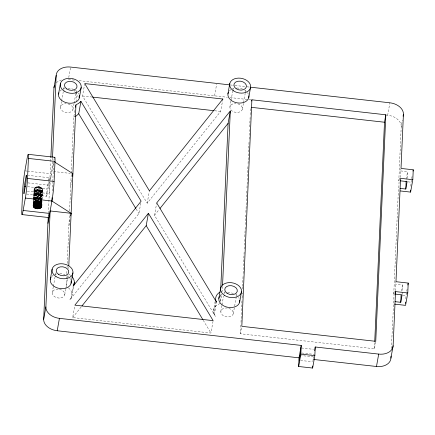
<?xml version="1.0" encoding="UTF-8"?>
<svg xmlns="http://www.w3.org/2000/svg" width="435" height="435" viewBox="0 0 435 435"><rect width="100%" height="100%" fill="white"/><g stroke="black" fill="none" stroke-linecap="round" stroke-linejoin="round"><path stroke-width="0.33" stroke-dasharray="2.17 1.63" d="M33.419 203.107L34.06 189.122C35.251 185.305 42.853 186.088 42.391 190.361C41.075 194.026 33.794 193.298 34.06 189.122M33.43 204.309L34.191 188.73M33.598 203.923L33.799 199.899M33.805 199.241L34.283 188.54M33.68 204.406L33.859 200.394M33.973 197.718L34.392 188.355M33.805 202.813L33.919 200.138M33.952 199.469L34.338 190.775M33.805 204.227L33.984 200.214M34.012 199.545L34.523 188.176M33.952 204.053L34.131 200.04M34.158 199.371L34.664 188.002M34.022 203.14L34.175 199.795M34.202 199.127L34.561 191.101M34.153 203.846L34.871 187.8M34.289 203.732L35.001 187.681M34.479 203.585L34.626 200.241M34.697 199.632L35.191 187.534M34.686 203.45L35.398 187.398M34.903 203.319L35.616 187.273M34.985 202.601L35.458 191.906M35.132 203.205L35.849 187.159M35.376 203.101L35.491 200.426M35.523 199.757L36.089 187.055M35.496 201.519L35.556 200.187M35.588 199.518L35.915 192.161M35.626 203.009L35.746 200.334M35.773 199.665L36.339 186.963M35.741 201.633L35.8 200.296M35.828 199.627L36.159 192.27M35.882 202.933L36.002 200.258M36.034 199.589L36.6 186.881M35.996 201.731L36.056 200.394M36.083 199.725L36.409 192.373M36.154 202.862L36.866 186.816M36.426 202.813L37.138 186.762M36.703 202.77L37.415 186.724M36.801 201.954L37.214 192.596M36.986 202.743L37.698 186.697M37.078 202.003L37.497 192.645M37.269 202.732L37.981 186.68M37.557 202.732L38.269 186.686M37.644 202.063L38.062 192.7M37.84 202.748L38.552 186.697M37.965 201.4L38.351 192.705M38.052 202.764L38.144 200.763M38.171 200.095L38.769 186.718M38.215 202.063L38.275 200.725M38.307 200.056L38.633 192.7M38.405 202.819L38.563 200.709M38.59 200.04L39.117 186.767M38.682 202.873L38.84 200.671M38.873 200.002L39.395 186.822M38.954 202.938L39.667 186.892M39.221 203.02L39.933 186.974M39.476 203.118L40.194 187.066M39.726 203.221L40.439 187.17M39.819 202.416L40.265 192.384M39.966 203.335L40.678 187.289M40.063 202.318L40.509 192.286M40.194 203.466L40.314 200.791M40.39 200.198L40.906 187.414M40.406 203.602L40.526 200.932M40.558 200.263L41.124 187.556M40.52 202.085L40.58 200.747M40.613 200.078L40.966 192.052M40.613 203.754L41.325 187.702M40.732 201.954L41.178 191.922M40.798 203.912L41.515 187.86M40.972 204.075L41.118 200.731M41.222 200.285L41.684 188.029M41.129 204.249L41.276 200.905M41.309 200.236L41.842 188.197M41.227 202.835L41.314 200.829M41.347 200.16L41.733 191.471M41.271 204.428L41.983 188.377M41.45 203.993L42.135 188.611M41.532 204.135L41.678 200.796M41.722 200.301L42.217 188.757M41.619 204.33L42.304 188.953M41.825 203.069L42.374 189.149M41.863 203.335L42.456 189.557M48.263 216.092L48.35 214.112M48.383 213.449L49.791 181.716M49.824 181.036L50.661 162.119M50.694 161.445L50.873 157.394M52.51 157.829L51.912 171.341L70.269 173.391M52.363 190.96L52.755 182.232M52.782 181.558L53.646 162.086M66.223 286.328L66.522 279.591M66.555 278.917L66.675 276.225M66.794 273.528L66.941 270.162M67.061 267.465L67.12 266.117M67.24 263.425L69.459 213.618M69.578 210.931L71.226 173.908M71.253 173.228L73.754 117.048L75.032 109.865M68.67 268.536L68.73 267.188M76.087 101.866L76.527 91.932M220.208 300.841L220.48 294.745M222.508 286.409L222.296 291.151L220.529 291.896M375.639 341.943L374.421 348.761L240.49 333.775L240.881 324.956M241.006 322.243L241.485 311.389M241.517 310.71L241.969 300.536M242.088 297.823L242.3 293.076M242.485 289.009L242.572 286.975M242.605 286.295L243.056 276.122M243.176 273.408L243.66 262.555M243.687 261.875L244.144 251.702M244.263 248.994L244.687 239.495M244.807 236.781L245.226 227.287M245.351 224.574L245.77 215.08M245.895 212.367L246.373 201.514M246.406 200.834L246.857 190.66M246.977 187.947L247.461 177.094M247.493 176.42L247.945 166.246M248.064 163.533L248.548 152.68M248.575 152L249.032 141.826M249.152 139.113L249.576 129.619M249.695 126.906L250.114 117.412M250.239 114.699L250.571 107.238M312.955 360.724L313.456 356.912L301.466 355.569M313.401 358.146L313.456 356.912M374.421 348.761L374.725 341.981M391.337 348.68L394.202 291.613L393.762 294.098L395.051 294.239M393.762 294.098L398.362 190.731L398.803 188.252L399.243 178.345L398.803 180.829L401.211 126.667L402.375 120.142M395.236 290.776L395.97 281.695M400.276 177.507L400.901 169.046M402.114 294.201L402.522 284.958L395.529 284.175M407.269 178.29L407.562 171.689L400.57 170.906M405.855 298.769L406.002 295.463L407.28 288.285M410.863 186.158L411.042 182.2L412.206 175.669M60.503 107.162L61.487 101.638M61.601 100.98L63.244 91.785M63.657 89.436L64.124 86.81M26.638 194.048L46.692 196.288A9.521 0.631 -83.6 0 1 47.018 188.85L48.301 181.64M48.421 180.987L49.003 177.714L28.28 175.392M46.692 196.288L48.666 185.212A9.521 0.631 -83.6 0 0 48.965 181.667M49.704 183.739L50.291 180.433M50.411 179.775L53.679 161.418M68.746 77.506L70.492 67.719M72.993 109.402L73.977 103.878M74.091 103.22L75.848 93.373M75.913 92.987L76.549 89.431M222.872 99.033L220.659 111.436L147.199 203.221L82.525 95.977L84.618 84.227M70.682 186.088L71.731 180.215M52.249 292.603L53.304 286.692M53.353 286.415L54.989 277.225M55.408 274.871L55.762 272.903M68.92 225.7L70.198 218.522M64.739 294.843L65.728 289.313M65.843 288.655L67.479 279.466M67.599 278.808L68.3 274.871M70.981 298.448L73.189 286.045M140.766 203.134L138.906 213.58L69.687 300.068L71.585 297.556L73.673 286.621M213.036 321.286L210.942 333.036L72.667 317.561L74.76 305.81M147.199 203.221L149.406 190.824M215.88 301.727L213.786 313.477L215.428 316.37L154.496 215.325L156.703 202.922M214.569 95.825L216.663 84.075M229.897 106.966L230.952 101.056M231.067 100.398L232.709 91.209M232.823 90.551L233.41 87.266M242.387 109.207L243.491 103.019M243.556 102.638L245.193 93.449M245.313 92.791L245.9 89.507M213.433 310.927L215.059 301.787M214.341 314.57L216.548 302.167M220.436 301.596L221.714 294.413M220.801 311.465L221.899 305.283M221.97 304.902L223.536 296.088M224.003 293.462L224.308 291.771M233.285 313.706L236.798 294.011M240.49 333.775L241.816 326.332M401.211 126.667A14.105 9.869 10.1 0 0 387.667 115.199L389.874 102.796M406.236 179.128L407.562 171.689M401.418 291.156L402.522 284.958M72.667 317.561L81.541 306.474M154.496 215.325L159.145 209.507M73.754 117.048L74.934 116.547M220.088 303.554L217.734 304.543A13.751 9.624 10.1 0 0 213.786 313.477M230.245 84.934L234.291 85.385M234.96 85.461L246.411 86.739M247.085 86.815L249.782 87.12M68.398 79.464L74.461 80.143M79.175 80.671L227.364 97.261M230.061 97.56L248.244 99.593M248.918 99.669L250.941 99.898M386.318 115.052L387.667 115.199M82.525 95.977L91.959 97.032M214.596 110.756L220.659 111.436M407.818 181.835L411.042 182.2M24.893 170.846L26.888 171.069M27.552 171.14L51.471 173.821A14.105 0.93 -83.6 0 0 50.525 180.106M27.943 182.89L48.666 185.212M27.633 186.68L47.018 188.85M27.334 191.188L49.264 193.646A14.105 0.93 -83.6 0 1 50.302 181.906M402.783 295.104L406.002 295.463M301.46 347.978L313.45 349.321M301.906 353.002L314.565 354.422M300.58 360.446L312.569 361.789M68.996 274.3L70.677 275.431M246.253 91.317L245.802 90.937A10.581 7.4 10.1 0 0 244.813 90.224M76.56 91.268L76.402 91.132A10.581 7.4 10.1 0 0 75.413 90.426M73.743 89.523L75.092 91.725M75.429 92.274L79.165 98.44M136.106 208.936L138.906 213.58M203.243 320.269L210.942 333.036M59.508 289.253A6.346 4.442 10.1 0 1 63.651 296.637A6.346 4.442 10.1 0 1 52.972 295.202A6.346 4.442 10.1 0 1 58.323 289.09M237.929 103.807A6.346 4.442 10.1 0 1 240.979 111.268A6.346 4.442 10.1 0 1 230.501 109.386A6.346 4.442 10.1 0 1 235.971 103.454M53.907 160.205A14.105 0.93 -83.6 0 1 54.321 158.373M48.345 216.483A14.105 0.93 -83.6 0 1 48.339 214.656M56.398 82.726A14.105 9.869 10.1 0 1 61.346 80.007M68.143 103.9A6.346 4.442 10.1 0 1 71.824 111.268A6.346 4.442 10.1 0 1 61.286 109.854A6.346 4.442 10.1 0 1 66.18 103.639M228.826 308.306A6.346 4.442 10.1 0 1 231.79 315.832A6.346 4.442 10.1 0 1 221.29 313.711A6.346 4.442 10.1 0 1 227.266 307.991M49.003 177.714A9.521 0.631 -83.6 0 1 49.052 179.976M68.469 287.834A13.751 9.624 10.1 0 1 72.161 295.109M220.246 295.441A10.581 7.4 10.1 0 1 221.861 294.109M223.938 293.147A10.581 7.4 10.1 0 1 225.112 292.826M227.641 292.532A10.581 7.4 10.1 0 1 233.448 293.571M235.716 294.729A10.581 7.4 10.1 0 1 237.151 295.816M238.63 297.496A10.581 7.4 10.1 0 1 239.158 298.405M51.694 276.573A10.581 7.4 10.1 0 1 53.309 275.241M54.832 274.48A10.581 7.4 10.1 0 1 56.561 273.958M59.742 273.664A10.581 7.4 10.1 0 1 64.897 274.708M66.631 275.54A10.581 7.4 10.1 0 1 68.605 276.954M69.763 278.193A10.581 7.4 10.1 0 1 70.606 279.536M229.343 90.937A10.581 7.4 10.1 0 1 230.958 89.605M232.48 88.849A10.581 7.4 10.1 0 1 233.611 88.474M236.738 88.028A10.581 7.4 10.1 0 1 242.545 89.072M247.412 92.557A10.581 7.4 10.1 0 1 248.456 94.368M59.948 91.138A10.581 7.4 10.1 0 1 61.558 89.806M63.08 89.044A10.581 7.4 10.1 0 1 64.81 88.522M67.99 88.229A10.581 7.4 10.1 0 1 73.151 89.267M78.333 93.193A10.581 7.4 10.1 0 1 78.855 94.101"/><path stroke-width="0.65" d="M23.131 210.458L25.339 198.055A14.105 0.93 -83.6 0 0 27.476 179.595L28.427 158.422A14.105 0.93 -83.6 0 0 27.101 158.443L24.893 170.846A14.105 0.93 -83.6 0 0 22.685 190.671L21.804 210.475A14.105 0.93 -83.6 0 0 23.131 210.458L49.71 213.433A14.105 0.93 -83.6 0 1 48.475 217.429M33.321 205.983C33.337 201.704 40.966 201.666 41.738 205.603C41.455 210.649 31.537 209.295 33.408 203.977M33.419 206.386L33.451 204.178M33.5 206.582L33.62 203.912M33.626 206.826L33.772 203.482M33.712 206.968L33.859 203.624M33.843 207.147L33.995 203.803M33.995 207.326L34.175 203.314M34.158 207.495L34.338 203.482M34.338 207.658L34.517 203.645M34.534 207.81L34.746 203.129M34.746 207.952L34.985 202.601M34.969 208.088L35.202 202.737M35.197 208.207L35.436 202.857M35.442 208.321L35.681 202.971M35.697 208.419L35.964 202.4M35.958 208.506L36.225 202.487M36.225 208.582L36.496 202.563M36.502 208.642L36.768 202.623M36.779 208.691L37.051 202.672M36.991 208.718L37.263 202.699M37.35 208.751L37.617 202.732M37.633 208.756L37.905 202.737M37.921 208.751L38.188 202.732M38.204 208.729L38.47 202.715M38.481 208.697L38.753 202.677M38.758 208.653L39.025 202.634M39.03 208.593L39.27 203.243M39.291 208.517L39.531 203.167M39.547 208.43L39.786 203.085M39.797 208.332L40.031 202.982M40.031 208.224L40.237 203.542M40.254 208.104L40.46 203.422M40.466 207.974L40.672 203.292M40.667 207.827L40.841 203.819M40.89 207.636L41.069 203.624M41.015 207.517L41.194 203.504M41.173 207.348L41.32 204.004M41.309 207.174L41.455 203.83M41.428 206.989L41.542 204.314M41.526 206.804L41.619 204.798M41.608 206.609L41.765 204.406M41.722 206.212L41.814 204.472M394.61 304.141L405.561 305.37L407.769 292.967L395.529 291.597L393.12 345.754A14.105 9.869 10.1 0 1 378.695 354.09L315.223 346.989L314.842 355.656L312.629 368.053L298.644 366.493L299.03 357.826L57.219 330.758A14.105 9.869 10.1 0 1 43.674 319.29L48.203 217.413M50.873 157.394L53.973 87.805L56.18 75.402A14.105 9.869 10.1 0 1 60.59 68.855L62.004 68.159A14.105 9.869 10.1 0 1 70.606 67.066L229.577 84.858M43.674 319.29L45.882 306.887L50.15 210.953L71.128 213.302L70.666 215.912M52.543 157.149L56.18 75.402M47.937 223.356L51.917 201.03L52.064 197.675M71.128 213.302L51.917 201.03A14.105 0.93 -83.6 0 0 54.054 182.569L55.006 161.396A14.105 0.93 -83.6 0 0 54.505 157.78M68.79 265.839L75.962 104.645L78.322 103.65L80.932 101.366L141.119 201.177L73.189 286.045L74.369 282.706A13.751 9.624 10.1 0 0 72.02 276.742M220.659 290.683L228.103 123.35L230.311 110.952L156.703 202.922L216.548 302.167L215.994 301.074A13.751 9.624 10.1 0 1 219.941 292.141M222.568 285.055L230.311 110.952M251.892 99.794L241.816 326.332L375.748 341.323L385.823 114.786L251.892 99.794L251.675 101.034M299.47 355.346L299.247 360.294L300.574 352.856L300.797 347.902M298.644 366.493L300.851 354.09L301.237 345.423L59.426 318.36A14.105 9.869 10.1 0 1 51.004 315.359L49.666 314.353A14.105 9.869 10.1 0 1 45.882 306.887M312.629 368.053L312.721 366.058M314.728 350.708L315.223 346.989M374.752 341.301L384.502 122.23L385.823 114.786M313.689 359.468L376.487 366.493A14.105 9.869 10.1 0 0 390.913 358.157L391.005 356.124M250.451 87.196L389.874 102.796A14.105 9.869 10.1 0 1 403.419 114.269L401.01 168.427L413.25 169.797L412.81 179.698L410.602 192.101L400.292 190.949M395.034 301.662L400.76 302.303L401.081 295.039M400.075 188.393L405.795 189.035L406.149 181.112M405.648 303.391L405.708 302.069M410.602 192.101L410.689 190.122M407.769 292.967L408.209 283.065L395.97 281.695L400.57 178.328L412.81 179.698M24.289 186.305L26.274 175.169A9.521 0.631 -83.6 0 1 26.116 180.683L26.095 180.96A9.521 0.631 -83.6 0 1 25.937 182.667L23.963 193.744A9.521 0.631 -83.6 0 1 24.289 186.305L25.627 186.452M58.529 94.107L60.383 83.727M75.5 107.255L75.848 105.297M79.344 97.837L81.198 87.462M74.934 116.547L76.109 116.053L78.719 113.769L80.932 101.366M50.281 279.542L52.129 269.162M72.427 176.3L72.775 174.337M57.219 330.758L59.426 318.36M71.095 283.277L72.944 272.897M73.901 285.317L74.369 282.706M81.965 305.941L146.203 225.678L148.411 213.275L213.15 320.633L74.874 305.158L148.411 213.275M227.929 93.906L229.778 83.525M248.744 97.641L250.593 87.261M218.832 298.41L220.681 288.03M239.647 302.14L241.496 291.765M299.03 357.826L301.237 345.423M403.071 116.227L403.419 114.269M405.795 189.035L407.122 181.591L400.129 180.808M376.487 366.493L378.695 354.09M413.016 171.102L413.25 169.797M395.197 293.456L395.529 291.597M400.76 302.303L402.081 294.859L395.089 294.076M390.913 358.157L393.12 345.754M407.861 285.023L408.209 283.065M159.993 208.452L228.103 123.35M251.24 107.314L384.502 122.23M92.633 97.108L213.922 110.68M28.221 154.327L54.799 157.301M28.427 158.422L55.006 161.396M27.535 178.453L54.114 181.428M25.339 198.055L51.917 201.03M22.011 214.575L48.584 217.549M300.851 354.09L314.842 355.656M54.81 162.141L72.89 173.685M78.719 113.769L135.758 208.36M146.203 225.678L202.895 319.692M53.973 87.805A14.105 9.869 10.1 0 1 54.56 85.293M71.095 280.939A10.581 7.4 10.1 0 1 60.068 288.568A10.581 7.4 10.1 0 1 50.65 278.193M50.857 277.769A10.581 7.4 10.1 0 1 51.096 277.356M248.825 95.782A10.581 7.4 10.1 0 1 245.797 101.485L245.318 101.763A10.581 7.4 10.1 0 1 237.39 102.883L236.738 102.769A10.581 7.4 10.1 0 1 230.958 100.153L230.506 99.773A10.581 7.4 10.1 0 1 228.505 92.133M239.728 300.28A10.581 7.4 10.1 0 1 227.962 307.333A10.581 7.4 10.1 0 1 219.403 296.637M79.344 95.504A10.581 7.4 10.1 0 1 79.224 98.288L79.061 98.729A10.581 7.4 10.1 0 1 76.402 101.687L75.918 101.964A10.581 7.4 10.1 0 1 63.358 101.54A10.581 7.4 10.1 0 1 58.899 92.758M222.872 99.033L149.406 190.824L84.733 83.574L222.872 99.033M58.535 274.382A6.346 4.442 10.1 0 0 68.719 272.517A6.346 4.442 10.1 0 0 60.242 266.878A6.346 4.442 10.1 0 0 58.535 274.382M224.444 295.332A10.581 7.4 10.1 0 0 241.414 292.222A10.581 7.4 10.1 0 0 227.287 282.821A10.581 7.4 10.1 0 0 224.444 295.332M227.081 293.25A6.346 4.442 10.1 0 0 237.265 291.385A6.346 4.442 10.1 0 0 228.788 285.746A6.346 4.442 10.1 0 0 227.081 293.25M55.892 276.464A10.581 7.4 10.1 0 0 72.862 273.354A10.581 7.4 10.1 0 0 58.736 263.958A10.581 7.4 10.1 0 0 55.892 276.464M236.183 88.745A6.346 4.442 10.1 0 0 246.368 86.88A6.346 4.442 10.1 0 0 237.891 81.242A6.346 4.442 10.1 0 0 236.183 88.745M64.141 91.029A10.581 7.4 10.1 0 0 81.111 87.919A10.581 7.4 10.1 0 0 66.985 78.517A10.581 7.4 10.1 0 0 64.141 91.029M233.541 90.828A10.581 7.4 10.1 0 0 250.511 87.718A10.581 7.4 10.1 0 0 236.384 78.322A10.581 7.4 10.1 0 0 233.541 90.828M66.783 88.947A6.346 4.442 10.1 0 0 76.968 87.082A6.346 4.442 10.1 0 0 68.491 81.443A6.346 4.442 10.1 0 0 66.783 88.947"/></g></svg>
